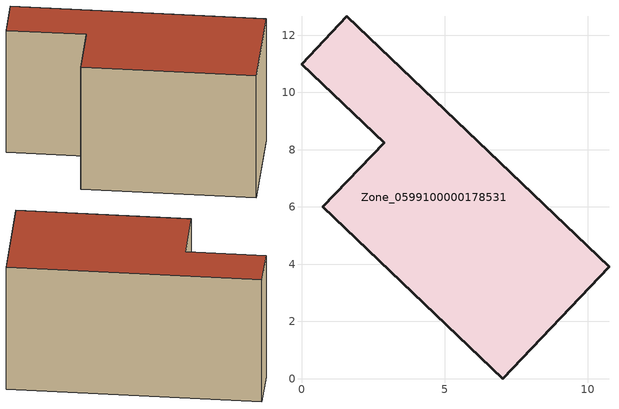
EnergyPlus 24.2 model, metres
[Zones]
Zone_0599100000178531
 floor ground (C_G): 0,10.99 1.58,12.66 10.74,3.92 7.03,0 0.75,6 2.89,8.25 z0
 wall outside (C_F): 7.03,0 10.74,3.92 1.58,12.66 0,10.99 2.89,8.25 0.75,6 7.03,0 z0:7.04
 roof outside (C_R): 1.58,12.66 0,10.99 2.89,8.25 0.75,6 7.03,0 10.74,3.92 z7.04
[BUILDING]
Pand.0599100000178531: North Axis=0; Terrain=City; Loads Convergence Tolerance Value=0.04; Temperature Convergence Tolerance Value=0.4; Solar Distribution=FullExterior; Maximum Number of Warmup Days=25; Minimum Number of Warmup Days=1
[Site:Location]
Rotterdam.The.Hague.AP_ZH_NLD Design_Conditions: Latitude=51.96; Longitude=4.45; Time Zone=1; Elevation=-4.5
[SITE:GROUNDTEMPERATURE:BUILDINGSURFACE]
18, 18, 18, 18, 18, 18, 18, 18, 18, 18, 18, 18
[MATERIAL] Thermal Absorptance=0.9; Solar Absorptance=0.7; Visible Absorptance=0.7
Name | Roughness | Thickness | Conductivity | Density | Specific Heat
G.TI.1975-1991 | MediumSmooth | 0.15 | 0.288461 | 540 | 1210
F.TI.1975-1991 | Rough | 0.3 | 0.230769 | 1920 | 840
R.TI.1975-1991 | MediumRough | 0.2 | 0.153846 | 1500 | 1000
[CONSTRUCTION]
C_G: G.TI.1975-1991
C_F: F.TI.1975-1991
C_R: R.TI.1975-1991
[ZONE]
Zone_0599100000178531: Type=1; Multiplier=1; Ceiling Height=Autocalculate; Volume=Autocalculate; Floor Area=autocalculate; Part of Total Floor Area=Yes
[ZONEINFILTRATION:DESIGNFLOWRATE]
Infil_Zone_0599100000178531: Zone or ZoneList or Space or SpaceList=Zone_0599100000178531; Schedule=AlwaysOn; Design Flow Rate Calculation Method=Flow/Area; Flow Rate per Floor Area=0.003; Constant Term Coefficient=1; Temperature Term Coefficient=0; Velocity Term Coefficient=0; Velocity Squared Term Coefficient=0
[HVACTEMPLATE:ZONE:IDEALLOADSAIRSYSTEM]
Zone_0599100000178531: Maximum Heating Supply Air Temperature=50; Minimum Cooling Supply Air Temperature=13; Maximum Heating Supply Air Humidity Ratio=0.0156; Minimum Cooling Supply Air Humidity Ratio=0.0077; Heating Limit=NoLimit; Cooling Limit=NoLimit; Dehumidification Control Type=ConstantSensibleHeatRatio; Cooling Sensible Heat Ratio=0.7; Dehumidification Setpoint=60; Humidification Control Type=None; Humidification Setpoint=30; Outdoor Air Method=None; Outdoor Air Flow Rate per Person=0.00944; Outdoor Air Flow Rate per Zone Floor Area=0; Outdoor Air Flow Rate per Zone=0; Demand Controlled Ventilation Type=None; Outdoor Air Economizer Type=NoEconomizer; Heat Recovery Type=None; Sensible Heat Recovery Effectiveness=0.7; Latent Heat Recovery Effectiveness=0.65
[ZONECONTROL:THERMOSTAT]
ThermostatControl_Zone_0599100000178531: Zone or ZoneList=Zone_0599100000178531; Control Type Schedule=DualSetpointControlType; Control 1=Thermostat_Zone_0599100000178531; Temperature Difference Between Cutout And Setpoint=0
[THERMOSTATSETPOINT:DUALSETPOINT]
Thermostat_Zone_0599100000178531: Heating Setpoint Temperature Schedule=HeatingSetpoint_Zone_0599100000178531; Cooling Setpoint Temperature Schedule=CoolingSetpoint_Zone_0599100000178531
[SCHEDULE:COMPACT]
HeatingSetpoint_Zone_0599100000178531: Through: 12/31, For: AllDays, Until: 24:00, 21
CoolingSetpoint_Zone_0599100000178531: Through: 12/31, For: AllDays, Until: 24:00, 24
DualSetpointControlType: Through: 12/31, For: AllDays, Until: 24:00, 4
AlwaysOn: Through: 12/31, For: AllDays, Until: 24:00, 1
